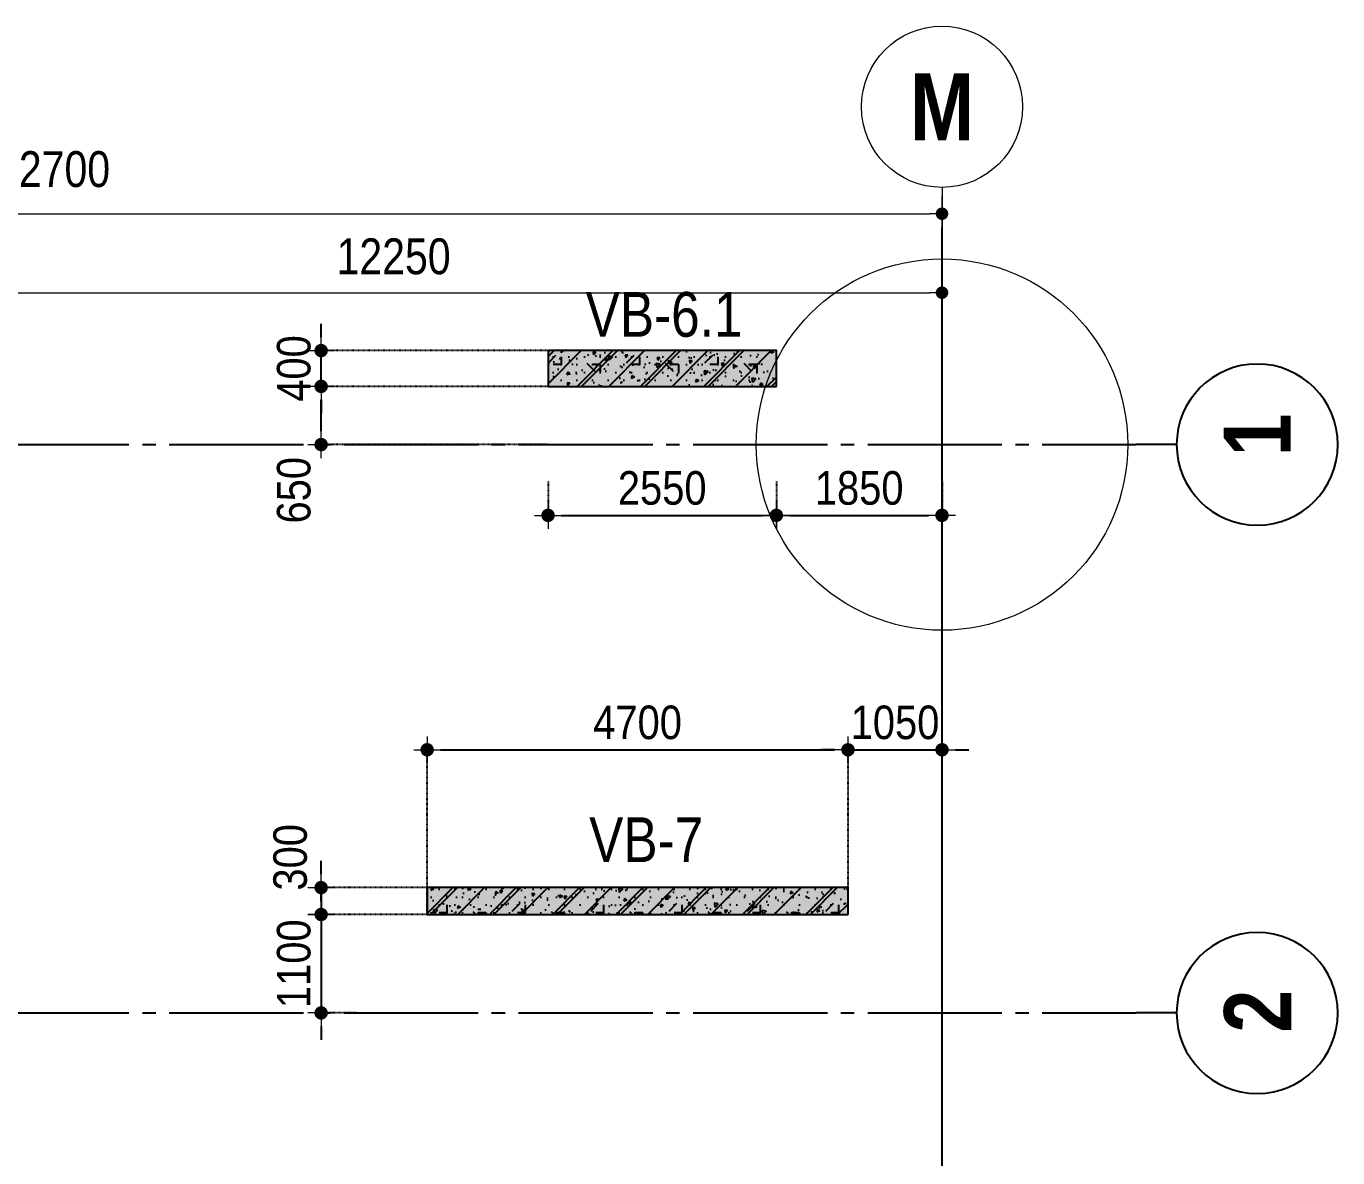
# Model space of a CAD drawing. Header units: millimetres. Extents: x -3973692 to -2843767, y 592734 to 838475.
# Drawn here: x -3259173 to -3244525, y 754263 to 766905 of the extents above; entities that cross this region are included whole.
import ezdxf
from ezdxf.enums import TextEntityAlignment as Align

# ---------------------------------------------------------------- set-up
doc = ezdxf.new("R2010")
doc.units = ezdxf.units.MM
doc.header["$MEASUREMENT"] = 0
doc.header["$PDMODE"] = 3
doc.header["$PDSIZE"] = -20
for name, pattern in [('CHG_XX_Luoi truc-Block B$0$MB_Luoi truc-150-TWB$0$Center101', [13, 10, -1, 1, -1]), ('DIVIDE2', [15.87499999999999, 6.349999999999998, -3.174999999999998, 0, -3.174999999999998, 0, -3.174999999999998]), ('HIDDEN5', [2.8375, 1.25, -1.5875])]:
    doc.linetypes.add(name, pattern=pattern)
doc.layers.get('0').update_dxf_attribs({"lineweight": 9})
doc.layers.get('Defpoints').update_dxf_attribs({"color": 10, "lineweight": 0})
for name, color, linetype, lineweight in [("'S_General_Dim_1", 1, 'Continuous', 18), ("'S_General_Divide_3 Intermediate", 3, 'DIVIDE2', 40), ('CHG_XX_Cot_Block B-T2-3$0$DBAO', 3, 'Continuous', 13), ('CHG_XX_Luoi truc-Block B$0$Dim 200', 1, 'Continuous', 5), ('TEXT', 7, 'Continuous', 15)]:
    doc.layers.add(name, color=color, linetype=linetype, lineweight=lineweight)
for name, color, linetype in [('CHG_XX_Cot_Block B-T2-3$0$mb_cot tang 4-8 twb$0$Concrete Hatch', 218, 'Continuous'), ('CHG_XX_Cot_Block B-T2-3$0$mb_cot tang 4-8 twb$0$Concrete Line', 6, 'Continuous'), ('CHG_XX_Cot_Block B-T2-3$0$mb_cot tang 4-8 twb$0$Concrete Solid', 216, 'Continuous'), ('CHG_XX_Luoi truc-Block B$0$MB_Luoi truc-150-TWB$0$Grid', 34, 'Continuous'), ('CHG_XX_Luoi truc-Block B$0$MB_Luoi truc-150-TWB$0$Grid Line', 251, 'CHG_XX_Luoi truc-Block B$0$MB_Luoi truc-150-TWB$0$Center101'), ('dim', 1, 'Continuous')]:
    doc.layers.add(name, color=color, linetype=linetype)
doc.styles.add('arial', font='arial.ttf', dxfattribs={"width": 0.85})
doc.styles.add('CHG_XX_Luoi truc-Block B$0$MB_Luoi truc-150-TWB$0$Grid A-F$0$VNI-HelveCB', font='')
doc.styles.add('CHG_XX_Luoi truc-Block B$0$Star-HelCon', font='')
doc.styles.add('TTP-HelCon', font='')
doc.styles.get('CHG_XX_Luoi truc-Block B$0$MB_Luoi truc-150-TWB$0$Grid A-F$0$VNI-HelveCB').set_extended_font_data('VNI-Helve-Condense', bold=True)
doc.styles.get('CHG_XX_Luoi truc-Block B$0$Star-HelCon').set_extended_font_data('VNI-Helve-Condense')
doc.styles.get('TTP-HelCon').set_extended_font_data('VNI-Helve-Condense')
doc.dimstyles.new('150', dxfattribs={"dimscale": 150, "dimtxt": 2.5, "dimasz": 1, "dimexe": 0, "dimexo": 0, "dimgap": 0.75, "dimtad": 1, "dimdec": 0, "dimzin": 9, "dimdsep": 46, "dimtxsty": 'arial', "dimblk1": 'DIMDOT', "dimblk2": 'DIMDOT', "dimsah": 1, "dimcen": 2, "dimdle": 3, "dimclre": 8, "dimclrt": 2, "dimadec": 0, "dimazin": 0, "dimtfac": 1, "dimtdec": 0, "dimtix": 1, "dimtmove": 2, "dimatfit": 3, "dimldrblk": 'DIMPIJL', "dimfxl": 1, "dimtvp": 1.8, "dimtolj": 1, "dimtzin": 0, "dimarcsym": 0})
doc.dimstyles.new('CHG_XX_Luoi truc-Block B$0$Dim 200', dxfattribs={"dimscale": 200, "dimtxt": 2, "dimasz": 0.7, "dimexe": 1, "dimexo": 1, "dimgap": 1, "dimtad": 1, "dimdec": 0, "dimzin": 12, "dimdsep": 46, "dimtxsty": 'CHG_XX_Luoi truc-Block B$0$Star-HelCon', "dimblk": 'CHG_XX_Luoi truc-Block B$0$_Dot', "dimcen": 1, "dimclrd": 256, "dimclre": 256, "dimclrt": 3, "dimadec": 0, "dimazin": 0, "dimtfac": 1, "dimtdec": 0, "dimtix": 1, "dimtmove": 2, "dimatfit": 3, "dimldrblk": 'CHG_XX_Luoi truc-Block B$0$HTT Arrow 30', "dimfxl": 1, "dimtolj": 1, "dimtzin": 0, "dimarcsym": 0})

# ---------------------------------------------------------------- blocks, each defined once
blk = doc.blocks.new('*U3043')
at = {"layer": 'CHG_XX_Luoi truc-Block B$0$MB_Luoi truc-150-TWB$0$Grid', "lineweight": -2}
blk.add_line((0, 192), (0, 189), dxfattribs=at)
blk.add_circle((0, 198), 6, dxfattribs=at)
at = {"layer": 'CHG_XX_Luoi truc-Block B$0$MB_Luoi truc-150-TWB$0$Grid Line'}
blk.add_line((0, 0), (0, 189), dxfattribs=at)
at = {"layer": 'CHG_XX_Luoi truc-Block B$0$MB_Luoi truc-150-TWB$0$Grid', "lineweight": -2, "style": 'CHG_XX_Luoi truc-Block B$0$MB_Luoi truc-150-TWB$0$Grid A-F$0$VNI-HelveCB'}
for tag, p in [('GRIDSUB', (0, 198)), ('GRID', (0, -9))]:
    blk.add_attdef(tag, text='', height=5, dxfattribs=at).set_placement(p, align=Align.MIDDLE)
blk = doc.blocks.new('CHG_XX_Luoi truc-Block B$0$_Dot')
at = {"color": 0, "linetype": 'ByBlock', "lineweight": -2}
blk.add_line((-0.5, 0), (-1, 0), dxfattribs=at)
at = {"color": 0, "linetype": 'ByBlock', "const_width": 0.5}
blk.add_lwpolyline([(-0.25, 0, 1), (0.25, 0, 1)], format="xyb", close=True, dxfattribs=at)
blk = doc.blocks.new('*D3048')
at = {"layer": 'CHG_XX_Luoi truc-Block B$0$Dim 200', "lineweight": -2, "transparency": 16777216}
for p, q in [((8036538.360705459, 1125780.489695714), (8036538.360705459, 1127745.146498515)), ((8048788.360705578, 1125780.489695714), (8048788.360705578, 1127745.146498515)), ((8036678.360705459, 1127545.146498515), (8048648.360705578, 1127545.146498515))]:
    blk.add_line(p, q, dxfattribs=at)
at = {"layer": 'Defpoints', "color": 0, "transparency": 16777216}
for p in [(8048788.360705578, 1127545.146498515), (8036538.360705459, 1125580.489695714), (8048788.360705578, 1125580.489695714)]:
    blk.add_point(p, dxfattribs=at)
at = {"layer": 'CHG_XX_Luoi truc-Block B$0$Dim 200', "lineweight": -2, "transparency": 16777216, "xscale": 140, "yscale": 140, "zscale": 140, "rotation": 180}
blk.add_blockref('CHG_XX_Luoi truc-Block B$0$_Dot', (8036538.360705459, 1127545.146498515), dxfattribs=at)
at = {"layer": 'CHG_XX_Luoi truc-Block B$0$Dim 200', "lineweight": -2, "transparency": 16777216, "xscale": 140, "yscale": 140, "zscale": 140}
blk.add_blockref('CHG_XX_Luoi truc-Block B$0$_Dot', (8048788.360705578, 1127545.146498515), dxfattribs=at)
at = {"layer": 'CHG_XX_Luoi truc-Block B$0$Dim 200', "color": 3, "transparency": 16777216, "insert": (8042663.360705518, 1127949.413165182), "char_height": 400, "attachment_point": 5, "style": 'CHG_XX_Luoi truc-Block B$0$Star-HelCon'}
blk.add_mtext('\\A1;12250', dxfattribs=at)
blk = doc.blocks.new('CHG_XX_Luoi truc-Block B$0$HTT Arrow 30')
blk.add_hatch(color=256).paths.add_polyline_path([(-2.5, 0.3750000000000002), (-2.5, -0.3749999999999998), (0, 0)])
at = {"color": 0, "linetype": 'ByBlock', "lineweight": -2}
for p, q in [((0, 0), (-2.5, 0.3750000000000002)), ((-2.5, -0.3749999999999998), (-2.5, 0.3750000000000002)), ((0, 0), (-2.5, -0.3749999999999998))]:
    blk.add_line(p, q, dxfattribs=at)
blk = doc.blocks.new('*D3049')
at = {"layer": 'CHG_XX_Luoi truc-Block B$0$Dim 200', "lineweight": -2, "transparency": 16777216}
for p, q in [((8026088.360705459, 1125780.489695714), (8026088.360705459, 1128627.62197251)), ((8048788.360705578, 1125780.489695714), (8048788.360705578, 1128627.62197251)), ((8026228.360705459, 1128427.62197251), (8048648.360705578, 1128427.62197251))]:
    blk.add_line(p, q, dxfattribs=at)
at = {"layer": 'Defpoints', "color": 0, "transparency": 16777216}
for p in [(8048788.360705578, 1128427.62197251), (8026088.360705459, 1125580.489695714), (8048788.360705578, 1125580.489695714)]:
    blk.add_point(p, dxfattribs=at)
at = {"layer": 'CHG_XX_Luoi truc-Block B$0$Dim 200', "lineweight": -2, "transparency": 16777216, "xscale": 140, "yscale": 140, "zscale": 140, "rotation": 180}
blk.add_blockref('CHG_XX_Luoi truc-Block B$0$_Dot', (8026088.360705459, 1128427.62197251), dxfattribs=at)
at = {"layer": 'CHG_XX_Luoi truc-Block B$0$Dim 200', "lineweight": -2, "transparency": 16777216, "xscale": 140, "yscale": 140, "zscale": 140}
blk.add_blockref('CHG_XX_Luoi truc-Block B$0$_Dot', (8048788.360705578, 1128427.62197251), dxfattribs=at)
at = {"layer": 'CHG_XX_Luoi truc-Block B$0$Dim 200', "color": 3, "transparency": 16777216, "insert": (8038860.405, 1128923.428), "char_height": 400, "attachment_point": 5, "style": 'CHG_XX_Luoi truc-Block B$0$Star-HelCon'}
blk.add_mtext('\\A1;22700', dxfattribs=at)
blk = doc.blocks.new('*U3024')
at = {"layer": 'CHG_XX_Cot_Block B-T2-3$0$mb_cot tang 4-8 twb$0$Concrete Hatch'}
h = blk.add_hatch(dxfattribs=at)
h.set_pattern_fill('CONCRETE', color=256, scale=50, style=0, pattern_type=2)
h.set_pattern_definition([(45, (1000, 50.00000000000014), (-176.7766952966369, 176.7766952966369), []), (45, (1000, 100.0000000000001), (-353.5533905932737, 353.5533905932738), []), (49.99999999999999, (1000, 50.00000000000014), (358.6300913003767, -31.37606749129755), [37.5, -412.5]), (355, (1000, 50.00000000000014), (-69.3756668065, 376.0960668500059), [30, -330]), (100.4514, (1029.88584, 47.38533000000015), (289.2546908570108, 344.7197710304768), [31.870095, -350.571056]), (46.18420000000002, (1000, 150.0000000000001), (533.6205243128222, -82.75950716450905), [56.24999999999997, -618.7499999999995]), (96.6356, (1044.4683725, 143.1033465000001), (467.3313527743517, 487.0589354502209), [47.805144, -525.8565]), (351.1842, (1000, 150.0000000000001), (467.3309725668136, 487.0593004626623), [45, -495]), (21, (1050, 125.0000000000001), (298.4535260592309, -201.3094453326694), [37.5, -412.5]), (326.0000000000001, (1050, 125.0000000000001), (121.6576659607909, 362.5750225234265), [30, -330]), (71.4514, (1074.8711165, 108.2241970000001), (420.111314290745, 161.2652483549762), [31.870095, -350.571056]), (37.50000000000001, (1000, 50.00000000000014), (6.079927658645334, 166.4469269156558), [0, -326, 0, -335, 0, -331.25]), (7.499999999999999, (1000, 50.00000000000014), (131.5347687210743, 197.2058559411801), [0, -191, 0, -318.5, 0, -126.25]), (327.5, (888.5, 50.00000000000014), (266.9112180862045, -11.2774358671899), [0, -125, 0, -390, 0, -517.5]), (317.5, (838.5, 50.00000000000014), (291.5930846711931, 50.05249116615882), [0, -162.5, 0, -259, 0, -367.5]), (0, (1175, 225.0000000000001), (0, 875), [87.5, -787.5]), (0, (1437.5, 400.0000000000001), (0, 875), [87.5, -787.5]), (0, (1262.5, 750.0000000000001), (0, 875), [87.5, -350, 87.5, -350]), (90, (1175, 225.0000000000001), (-875, 5.35782974626967e-14), [87.5, -787.5]), (90, (1262.5, 750.0000000000001), (-875, 5.35782974626967e-14), [87.5, -787.5]), (90, (1525, 400.0000000000001), (-875, 5.35782974626967e-14), [87.5, -787.5]), (90, (1700, 662.5000000000001), (-875, 5.35782974626967e-14), [87.5, -787.5]), (135, (1262.5, 225.0000000000001), (-875.016357447105, 8.881784197001252e-14), [123.76, -1113.7]), (135, (1350, 750.0000000000001), (-875.016357447105, 8.881784197001252e-14), [123.76, -1113.7]), (45, (1437.5, 400.0000000000001), (8.881784197001252e-14, 875.016357447105), [123.76, -247.485, 123.76, -742.455]), (0, (825, 50.00000000000014), (87.5, 87.5), [-175, 0])])
h.paths.add_polyline_path([(-750, 250), (-750, -149.9999999999999), (1800, -150), (1800, 250)])
at = {"layer": 'CHG_XX_Cot_Block B-T2-3$0$mb_cot tang 4-8 twb$0$Concrete Solid'}
blk.add_hatch(color=256, dxfattribs=at).paths.add_polyline_path([(-750, 250), (-750, -149.9999999999999), (1800, -150), (1800, 250)])
at = {"layer": 'CHG_XX_Cot_Block B-T2-3$0$mb_cot tang 4-8 twb$0$Concrete Line'}
blk.add_lwpolyline([(-750, 250), (-750, -149.9999999999999), (1800, -150), (1800, 250)], close=True, dxfattribs=at)
blk = doc.blocks.new('*U3026')
at = {"layer": 'CHG_XX_Cot_Block B-T2-3$0$mb_cot tang 4-8 twb$0$Concrete Hatch'}
h = blk.add_hatch(dxfattribs=at)
h.set_pattern_fill('CONCRETE', color=256, scale=50, style=0, pattern_type=2)
h.set_pattern_definition([(45, (3150, 50.00000000000011), (-176.7766952966369, 176.7766952966369), []), (45, (3150, 100.0000000000001), (-353.5533905932737, 353.5533905932738), []), (49.99999999999999, (3150, 50.00000000000011), (358.6300913003767, -31.37606749129755), [37.5, -412.5]), (355, (3150, 50.00000000000011), (-69.3756668065, 376.0960668500059), [30, -330]), (100.4514, (3179.88584, 47.38533000000012), (289.2546908570108, 344.7197710304768), [31.870095, -350.571056]), (46.18420000000002, (3150, 150.0000000000001), (533.6205243128222, -82.75950716450905), [56.24999999999997, -618.7499999999995]), (96.6356, (3194.4683725, 143.1033465000001), (467.3313527743517, 487.0589354502209), [47.805144, -525.8565]), (351.1842, (3150, 150.0000000000001), (467.3309725668136, 487.0593004626623), [45, -495]), (21, (3200, 125.0000000000001), (298.4535260592309, -201.3094453326694), [37.5, -412.5]), (326.0000000000001, (3200, 125.0000000000001), (121.6576659607909, 362.5750225234265), [30, -330]), (71.4514, (3224.8711165, 108.2241970000001), (420.111314290745, 161.2652483549762), [31.870095, -350.571056]), (37.50000000000001, (3150, 50.00000000000011), (6.079927658645334, 166.4469269156558), [0, -326, 0, -335, 0, -331.25]), (7.499999999999999, (3150, 50.00000000000011), (131.5347687210743, 197.2058559411801), [0, -191, 0, -318.5, 0, -126.25]), (327.5, (3038.5, 50.00000000000011), (266.9112180862045, -11.2774358671899), [0, -125, 0, -390, 0, -517.5]), (317.5, (2988.5, 50.00000000000011), (291.5930846711931, 50.05249116615882), [0, -162.5, 0, -259, 0, -367.5]), (0, (3325, 225.0000000000001), (0, 875), [87.5, -787.5]), (0, (3587.5, 400.0000000000001), (0, 875), [87.5, -787.5]), (0, (3412.5, 750.0000000000001), (0, 875), [87.5, -350, 87.5, -350]), (90, (3325, 225.0000000000001), (-875, 5.35782974626967e-14), [87.5, -787.5]), (90, (3412.5, 750.0000000000001), (-875, 5.35782974626967e-14), [87.5, -787.5]), (90, (3675, 400.0000000000001), (-875, 5.35782974626967e-14), [87.5, -787.5]), (90, (3850, 662.5000000000001), (-875, 5.35782974626967e-14), [87.5, -787.5]), (135, (3412.5, 225.0000000000001), (-875.016357447105, 8.881784197001252e-14), [123.76, -1113.7]), (135, (3500, 750.0000000000001), (-875.016357447105, 8.881784197001252e-14), [123.76, -1113.7]), (45, (3587.5, 400.0000000000001), (8.881784197001252e-14, 875.016357447105), [123.76, -247.485, 123.76, -742.455]), (0, (2975, 50.00000000000011), (87.5, 87.5), [-175, 0])])
h.paths.add_polyline_path([(-750, 200), (-750, -99.99999999999989), (3950, -100), (3950, 200)])
at = {"layer": 'CHG_XX_Cot_Block B-T2-3$0$mb_cot tang 4-8 twb$0$Concrete Solid'}
blk.add_hatch(color=256, dxfattribs=at).paths.add_polyline_path([(-750, 200), (-750, -99.99999999999989), (3950, -100), (3950, 200)])
at = {"layer": 'CHG_XX_Cot_Block B-T2-3$0$mb_cot tang 4-8 twb$0$Concrete Line'}
blk.add_lwpolyline([(-750, 200), (-750, -99.99999999999989), (3950, -100), (3950, 200)], close=True, dxfattribs=at)
blk = doc.blocks.new('b')
at = {"layer": 'Defpoints'}
blk.add_circle((0, 0), 2074.465706602205, dxfattribs=at)
at = {"layer": 'TEXT', "color": 3, "style": 'TTP-HelCon'}
for s, p in [('VB-6.1', (-3979.602529473603, 1204.283283505589)), ('VB-7', (-3940.386529472657, -4664.349716494326))]:
    blk.add_text(s, height=500, dxfattribs=at).set_placement(p)
blk = doc.blocks.new('DIMDOT')
for p, q in [((0, -1), (0, 1)), ((1, 0), (-1, 0))]:
    blk.add_line(p, q)
at = {"const_width": 0.5}
blk.add_lwpolyline([(-0.25, 0, 1), (0.25, 0, 1)], format="xyb", close=True, dxfattribs=at)
blk = doc.blocks.new('*D826')
at = {"layer": "'S_General_Dim_1", "color": 8, "linetype": 'HIDDEN5', "lineweight": -2, "transparency": 16777216}
for p, q in [((-3253345.198556816, 761824.0107569398), (-3253345.198556816, 761440.3008116115)), ((-3250795.198556816, 761824.0107569398), (-3250795.198556816, 761440.3008116115))]:
    blk.add_line(p, q, dxfattribs=at)
at = {"layer": "'S_General_Dim_1", "color": 0, "lineweight": -2, "transparency": 16777216}
blk.add_line((-3253195.198556816, 761440.3008116115), (-3250945.198556816, 761440.3008116115), dxfattribs=at)
at = {"layer": 'Defpoints', "color": 0, "transparency": 16777216}
for p in [(-3253345.198556816, 761824.0107569398), (-3250795.198556816, 761824.0107569398), (-3250795.198556816, 761440.3008116115)]:
    blk.add_point(p, dxfattribs=at)
at = {"layer": "'S_General_Dim_1", "color": 0, "lineweight": -2, "transparency": 16777216, "xscale": 150, "yscale": 150, "zscale": 150, "rotation": 180}
blk.add_blockref('DIMDOT', (-3253345.198556816, 761440.3008116115), dxfattribs=at)
at = {"layer": "'S_General_Dim_1", "color": 0, "lineweight": -2, "transparency": 16777216, "xscale": 150, "yscale": 150, "zscale": 150}
blk.add_blockref('DIMDOT', (-3250795.198556816, 761440.3008116115), dxfattribs=at)
at = {"layer": "'S_General_Dim_1", "color": 2, "transparency": 16777216, "insert": (-3252070.198556816, 761744.2656820071), "char_height": 375, "attachment_point": 5, "style": 'arial'}
blk.add_mtext('\\A1;2550', dxfattribs=at)
blk = doc.blocks.new('DIMPIJL')
at = {"linetype": 'ByBlock'}
blk.add_solid([(-2.5, 0.4166666666666686), (-2.5, -0.4166666666666686), (0, 0)], dxfattribs=at)
blk = doc.blocks.new('*D827')
at = {"layer": "'S_General_Dim_1", "color": 8, "linetype": 'HIDDEN5', "lineweight": -2, "transparency": 16777216}
for p, q in [((-3250795.198556816, 761824.0107569398), (-3250795.198556816, 761440.3008116115)), ((-3248945.198556816, 761824.0107569398), (-3248945.198556816, 761440.3008116115))]:
    blk.add_line(p, q, dxfattribs=at)
at = {"layer": "'S_General_Dim_1", "color": 0, "lineweight": -2, "transparency": 16777216}
blk.add_line((-3250645.198556816, 761440.3008116115), (-3249095.198556816, 761440.3008116115), dxfattribs=at)
at = {"layer": 'Defpoints', "color": 0, "transparency": 16777216}
for p in [(-3250795.198556816, 761824.0107569398), (-3248945.198556816, 761824.0107569398), (-3248945.198556816, 761440.3008116115)]:
    blk.add_point(p, dxfattribs=at)
at = {"layer": "'S_General_Dim_1", "color": 0, "lineweight": -2, "transparency": 16777216, "xscale": 150, "yscale": 150, "zscale": 150, "rotation": 180}
blk.add_blockref('DIMDOT', (-3250795.198556816, 761440.3008116115), dxfattribs=at)
at = {"layer": "'S_General_Dim_1", "color": 0, "lineweight": -2, "transparency": 16777216, "xscale": 150, "yscale": 150, "zscale": 150}
blk.add_blockref('DIMDOT', (-3248945.198556816, 761440.3008116115), dxfattribs=at)
at = {"layer": "'S_General_Dim_1", "color": 2, "transparency": 16777216, "insert": (-3249870.198556816, 761744.2656820071), "char_height": 375, "attachment_point": 5, "style": 'arial'}
blk.add_mtext('\\A1;1850', dxfattribs=at)
blk = doc.blocks.new('*D794')
at = {"layer": "'S_General_Dim_1", "color": 0, "lineweight": -2, "transparency": 16777216}
for p, q in [((-3255879.492386414, 757431.0114584324), (-3255879.492386414, 757581.0114584324)), ((-3255879.492386414, 757281.0114584324), (-3255879.492386414, 756981.0114584322)), ((-3255879.492386414, 756831.0114584322), (-3255879.492386414, 756681.0114584322))]:
    blk.add_line(p, q, dxfattribs=at)
at = {"layer": "'S_General_Dim_1", "color": 8, "linetype": 'HIDDEN5', "lineweight": -2, "transparency": 16777216}
for p, q in [((-3254695.198556818, 757281.0114584324), (-3255879.492386414, 757281.0114584324)), ((-3254695.198556834, 756981.0114584322), (-3255879.492386414, 756981.0114584322))]:
    blk.add_line(p, q, dxfattribs=at)
at = {"layer": 'Defpoints', "color": 0, "transparency": 16777216}
for p in [(-3254695.198556818, 757281.0114584324), (-3255879.492386414, 756981.0114584322), (-3254695.198556834, 756981.0114584322)]:
    blk.add_point(p, dxfattribs=at)
at = {"layer": "'S_General_Dim_1", "color": 0, "lineweight": -2, "transparency": 16777216, "xscale": 150, "yscale": 150, "zscale": 150}
for p, rotation in [((-3255879.492386414, 757281.0114584324), 270), ((-3255879.492386414, 756981.0114584322), 90)]:
    blk.add_blockref('DIMDOT', p, dxfattribs=dict(at, rotation=rotation))
at = {"layer": "'S_General_Dim_1", "color": 2, "transparency": 16777216, "insert": (-3256223.405486174, 757619.8916176963), "char_height": 375, "attachment_point": 5, "rotation": 90, "style": 'arial'}
blk.add_mtext('\\A1;300', dxfattribs=at)
blk = doc.blocks.new('*D795')
at = {"layer": "'S_General_Dim_1", "color": 0, "lineweight": -2, "transparency": 16777216}
for p, q in [((-3255879.492386406, 757131.0114584322), (-3255879.492386406, 757281.0114584322)), ((-3255879.492386406, 756981.0114584322), (-3255879.492386406, 755881.0114495863)), ((-3255879.492386406, 755731.0114495863), (-3255879.492386406, 755581.0114495863))]:
    blk.add_line(p, q, dxfattribs=at)
at = {"layer": "'S_General_Dim_1", "color": 8, "linetype": 'HIDDEN5', "lineweight": -2, "transparency": 16777216}
for p, q in [((-3254695.198556834, 756981.0114584322), (-3255879.492386406, 756981.0114584322)), ((-3255484.128627035, 755881.0114495863), (-3255879.492386406, 755881.0114495863))]:
    blk.add_line(p, q, dxfattribs=at)
at = {"layer": 'Defpoints', "color": 0, "transparency": 16777216}
for p in [(-3254695.198556834, 756981.0114584322), (-3255879.492386406, 755881.0114495863), (-3255484.128627035, 755881.0114495863)]:
    blk.add_point(p, dxfattribs=at)
at = {"layer": "'S_General_Dim_1", "color": 0, "lineweight": -2, "transparency": 16777216, "xscale": 150, "yscale": 150, "zscale": 150}
for p, rotation in [((-3255879.492386406, 756981.0114584322), 270), ((-3255879.492386406, 755881.0114495863), 90)]:
    blk.add_blockref('DIMDOT', p, dxfattribs=dict(at, rotation=rotation))
at = {"layer": "'S_General_Dim_1", "color": 2, "transparency": 16777216, "insert": (-3256183.457256801, 756431.01145401), "char_height": 375, "attachment_point": 5, "rotation": 90, "style": 'arial'}
blk.add_mtext('\\A1;1100', dxfattribs=at)
blk = doc.blocks.new('*D796')
at = {"layer": "'S_General_Dim_1", "color": 8, "linetype": 'HIDDEN5', "lineweight": -2, "transparency": 16777216}
for p, q in [((-3254695.198556832, 756981.011458432), (-3254695.198556832, 758821.3344048072)), ((-3249995.19855675, 756981.0114586932), (-3249995.19855675, 758821.3344048072))]:
    blk.add_line(p, q, dxfattribs=at)
at = {"layer": "'S_General_Dim_1", "color": 0, "lineweight": -2, "transparency": 16777216}
blk.add_line((-3254545.198556832, 758821.3344048072), (-3250145.19855675, 758821.3344048072), dxfattribs=at)
at = {"layer": 'Defpoints', "color": 0, "transparency": 16777216}
for p in [(-3249995.19855675, 758821.3344048072), (-3254695.198556832, 756981.011458432), (-3249995.19855675, 756981.0114586932)]:
    blk.add_point(p, dxfattribs=at)
at = {"layer": "'S_General_Dim_1", "color": 0, "lineweight": -2, "transparency": 16777216, "xscale": 150, "yscale": 150, "zscale": 150, "rotation": 180}
blk.add_blockref('DIMDOT', (-3254695.198556832, 758821.3344048072), dxfattribs=at)
at = {"layer": "'S_General_Dim_1", "color": 0, "lineweight": -2, "transparency": 16777216, "xscale": 150, "yscale": 150, "zscale": 150}
blk.add_blockref('DIMDOT', (-3249995.19855675, 758821.3344048072), dxfattribs=at)
at = {"layer": "'S_General_Dim_1", "color": 2, "transparency": 16777216, "insert": (-3252345.198556791, 759125.2992752028), "char_height": 375, "attachment_point": 5, "style": 'arial'}
blk.add_mtext('\\A1;4700', dxfattribs=at)
blk = doc.blocks.new('*D797')
at = {"layer": "'S_General_Dim_1", "color": 0, "lineweight": -2, "transparency": 16777216}
for p, q in [((-3250145.19855675, 758821.3344048072), (-3250295.19855675, 758821.3344048072)), ((-3249995.19855675, 758821.3344048072), (-3248945.198556815, 758821.3344048072)), ((-3248795.198556815, 758821.3344048072), (-3248645.198556815, 758821.3344048072))]:
    blk.add_line(p, q, dxfattribs=at)
at = {"layer": "'S_General_Dim_1", "color": 8, "linetype": 'HIDDEN5', "lineweight": -2, "transparency": 16777216}
blk.add_line((-3249995.19855675, 756981.0114586932), (-3249995.19855675, 758821.3344048072), dxfattribs=at)
at = {"layer": 'Defpoints', "color": 0, "transparency": 16777216}
for p in [(-3248945.198556815, 758821.3344048072), (-3248945.198556815, 758821.3344048072), (-3249995.19855675, 756981.0114586932)]:
    blk.add_point(p, dxfattribs=at)
at = {"layer": "'S_General_Dim_1", "color": 0, "lineweight": -2, "transparency": 16777216, "xscale": 150, "yscale": 150, "zscale": 150}
blk.add_blockref('DIMDOT', (-3249995.19855675, 758821.3344048072), dxfattribs=at)
at = {"layer": "'S_General_Dim_1", "color": 0, "lineweight": -2, "transparency": 16777216, "xscale": 150, "yscale": 150, "zscale": 150, "rotation": 180}
blk.add_blockref('DIMDOT', (-3248945.198556815, 758821.3344048072), dxfattribs=at)
at = {"layer": "'S_General_Dim_1", "color": 2, "transparency": 16777216, "insert": (-3249470.198556783, 759125.2992752028), "char_height": 375, "attachment_point": 5, "style": 'arial'}
blk.add_mtext('\\A1;1050', dxfattribs=at)
blk = doc.blocks.new('*D886')
at = {"layer": "'S_General_Dim_1", "color": 8, "linetype": 'HIDDEN5', "lineweight": -2, "transparency": 16777216}
for p, q in [((-3253345.198556819, 762881.011458432), (-3255879.492386416, 762881.011458432)), ((-3253345.198556819, 762231.0114495863), (-3255879.492386416, 762231.0114495863))]:
    blk.add_line(p, q, dxfattribs=at)
at = {"layer": "'S_General_Dim_1", "color": 0, "lineweight": -2, "transparency": 16777216}
blk.add_line((-3255879.492386416, 762381.0114495863), (-3255879.492386416, 762731.011458432), dxfattribs=at)
at = {"layer": 'Defpoints', "color": 0, "transparency": 16777216}
for p in [(-3255879.492386416, 762881.011458432), (-3253345.198556819, 762881.011458432), (-3253345.198556819, 762231.0114495863)]:
    blk.add_point(p, dxfattribs=at)
at = {"layer": "'S_General_Dim_1", "color": 0, "lineweight": -2, "transparency": 16777216, "xscale": 150, "yscale": 150, "zscale": 150}
for p, rotation in [((-3255879.492386416, 762881.011458432), 90), ((-3255879.492386416, 762231.0114495863), 270)]:
    blk.add_blockref('DIMDOT', p, dxfattribs=dict(at, rotation=rotation))
at = {"layer": "'S_General_Dim_1", "color": 2, "transparency": 16777216, "insert": (-3256183.457256797, 761720.9133054321), "char_height": 375, "attachment_point": 5, "rotation": 90, "style": 'arial'}
blk.add_mtext('\\A1;650', dxfattribs=at)
blk = doc.blocks.new('*D887')
at = {"layer": "'S_General_Dim_1", "color": 0, "lineweight": -2, "transparency": 16777216}
for p, q in [((-3255879.492386416, 763431.011458432), (-3255879.492386416, 763581.011458432)), ((-3255879.492386416, 762881.011458432), (-3255879.492386416, 763281.011458432)), ((-3255879.492386416, 762731.011458432), (-3255879.492386416, 762581.011458432))]:
    blk.add_line(p, q, dxfattribs=at)
at = {"layer": "'S_General_Dim_1", "color": 8, "linetype": 'HIDDEN5', "lineweight": -2, "transparency": 16777216}
for p, q in [((-3253345.198556819, 763281.011458432), (-3255879.492386416, 763281.011458432)), ((-3253345.198556819, 762881.011458432), (-3255879.492386416, 762881.011458432))]:
    blk.add_line(p, q, dxfattribs=at)
at = {"layer": 'Defpoints', "color": 0, "transparency": 16777216}
for p in [(-3255879.492386416, 763281.011458432), (-3253345.198556819, 763281.011458432), (-3253345.198556819, 762881.011458432)]:
    blk.add_point(p, dxfattribs=at)
at = {"layer": "'S_General_Dim_1", "color": 0, "lineweight": -2, "transparency": 16777216, "xscale": 150, "yscale": 150, "zscale": 150}
for p, rotation in [((-3255879.492386416, 763281.011458432), 270), ((-3255879.492386416, 762881.011458432), 90)]:
    blk.add_blockref('DIMDOT', p, dxfattribs=dict(at, rotation=rotation))
at = {"layer": "'S_General_Dim_1", "color": 2, "transparency": 16777216, "insert": (-3256183.45725681, 763081.0114584328), "char_height": 375, "attachment_point": 5, "rotation": 90, "style": 'arial'}
blk.add_mtext('\\A1;400', dxfattribs=at)
blk = doc.blocks.new('CHG_XX_Luoi truc-Block B', base_point=(8026088.360705459, 1047448.634998515))
at = {"layer": 'CHG_XX_Luoi truc-Block B$0$MB_Luoi truc-150-TWB$0$Grid', "lineweight": -2}
blk.add_line((8048788.360705578, 1128722.580775458), (8048788.360705578, 1128272.580775458), dxfattribs=at)
blk.add_circle((8048788.360705578, 1129622.580775458), 900, dxfattribs=at)
at = {"layer": 'CHG_XX_Luoi truc-Block B$0$MB_Luoi truc-150-TWB$0$Grid Line'}
blk.add_line((8048788.360705578, 1046158.106275256), (8048788.360705578, 1128272.580775458), dxfattribs=at)
at = {"layer": 'CHG_XX_Luoi truc-Block B$0$MB_Luoi truc-150-TWB$0$Grid'}
ref = blk.add_blockref('*U3043', (8022608.235654154, 1125848.634998515), dxfattribs=dict(at, xscale=-150, yscale=150, zscale=150, rotation=270))
ref.add_attrib('GRIDSUB', '1', dxfattribs={"lineweight": -2, "height": 750, "rotation": 90, "style": 'CHG_XX_Luoi truc-Block B$0$MB_Luoi truc-150-TWB$0$Grid A-F$0$VNI-HelveCB'}).set_placement((8052308.235654154, 1125956.634998515), align=Align.MIDDLE)
ref = blk.add_blockref('*U3043', (8022608.235654154, 1119498.634998515), dxfattribs=dict(at, xscale=-150, yscale=150, zscale=150, rotation=270))
ref.add_attrib('GRIDSUB', '2', dxfattribs={"lineweight": -2, "height": 750, "rotation": 90, "style": 'CHG_XX_Luoi truc-Block B$0$MB_Luoi truc-150-TWB$0$Grid A-F$0$VNI-HelveCB'}).set_placement((8052308.235654154, 1119518.634998515), align=Align.MIDDLE)
at = {"layer": 'CHG_XX_Luoi truc-Block B$0$MB_Luoi truc-150-TWB$0$Grid', "style": 'CHG_XX_Luoi truc-Block B$0$MB_Luoi truc-150-TWB$0$Grid A-F$0$VNI-HelveCB'}
blk.add_text('M', height=750, dxfattribs=at).set_placement((8048788.360705578, 1129622.580775458), align=Align.MIDDLE)
at = {"layer": 'CHG_XX_Luoi truc-Block B$0$Dim 200'}
dim = blk.add_linear_dim(base=(8048788.360705578, 1128427.62197251), p1=(8026088.360705459, 1125580.489695714), p2=(8048788.360705578, 1125580.489695714), dimstyle='CHG_XX_Luoi truc-Block B$0$Dim 200', dxfattribs=at)
dim.commit()
dim.dimension.update_dxf_attribs({"geometry": '*D3049', "text_midpoint": (8038860.405, 1128923.428), "dimtype": 128})
dim = blk.add_linear_dim(base=(8048788.360705578, 1127545.146498515), p1=(8036538.360705459, 1125580.489695714), p2=(8048788.360705578, 1125580.489695714), dimstyle='CHG_XX_Luoi truc-Block B$0$Dim 200', dxfattribs=at)
dim.commit()
dim.dimension.update_dxf_attribs({"geometry": '*D3048', "text_midpoint": (8042663.360705518, 1127949.413165182)})
blk = doc.blocks.new('CHG_XX_Cot_Block B-T2-3', base_point=(8026088.360705459, 1047448.634998515))
h = blk.add_hatch(color=256)
h.paths.add_polyline_path([(8036638.360705458, 1121798.635007361), (8036338.360705458, 1121798.635007361), (8036338.360705458, 1126898.635007361), (8036638.360705458, 1126898.635007361)])
h.paths.add_polyline_path([(8047738.360705577, 1120598.635007361), (8047738.360705577, 1120898.635007361), (8043038.360705577, 1120898.635007361), (8043038.360705577, 1120598.635007361)])
h.paths.add_polyline_path([(8029688.360705459, 1058348.634998516), (8029688.360705459, 1058748.634998516), (8027138.360705459, 1058748.634998516), (8027138.360705459, 1058348.634998516)])
h.paths.add_polyline_path([(8036538.360705459, 1058348.634998516), (8036538.360705459, 1058748.634998516), (8033988.360705459, 1058748.634998516), (8033988.360705459, 1058348.634998516)])
at = {"layer": 'CHG_XX_Cot_Block B-T2-3$0$DBAO'}
blk.add_blockref('CHG_XX_Luoi truc-Block B', (8026088.360705459, 1047448.634998515), dxfattribs=at)
at = {"layer": 'CHG_XX_Cot_Block B-T2-3$0$mb_cot tang 4-8 twb$0$Concrete Line', "rotation": 180}
for name, p in [('*U3024', (8046188.360705576, 1126748.635007361)), ('*U3026', (8046988.360705577, 1120798.635007361))]:
    blk.add_blockref(name, p, dxfattribs=at)

msp = doc.modelspace()

# ---------------------------------------------------------------- block references
at = {"layer": "'S_General_Divide_3 Intermediate"}
msp.add_blockref('CHG_XX_Cot_Block B-T2-3', (-3271645.198556934, 683831.0114495861), dxfattribs=at)
at = {"layer": 'dim'}
msp.add_blockref('b', (-3248945.198556815, 762231.011449586), dxfattribs=at)

# ---------------------------------------------------------------- dimensions: what is measured, and where the dimension line sits
at = {"layer": "'S_General_Dim_1"}
for base, p1, p2, picture, middle in [((-3255879.492386416, 763281.011458432), (-3253345.198556817, 762881.0114584317), (-3253345.198556817, 763281.0114584317), '*D887', (-3256183.45725681, 763081.0114584328)), ((-3255879.492386406, 755881.0114495863), (-3254695.198556832, 756981.011458432), (-3255484.128627033, 755881.011449586), '*D795', (-3256183.457256801, 756431.01145401))]:
    dim = msp.add_linear_dim(base=base, p1=p1, p2=p2, angle=90, dimstyle='150', dxfattribs=at)
    dim.commit()
    dim.dimension.update_dxf_attribs({"geometry": picture, "text_midpoint": middle})
for base, p1, p2, picture, middle in [((-3255879.492386416, 762881.011458432), (-3253345.198556817, 762231.011449586), (-3253345.198556817, 762881.0114584317), '*D886', (-3256183.457256797, 761720.9133054321)), ((-3255879.492386414, 756981.0114584322), (-3254695.198556816, 757281.0114584322), (-3254695.198556832, 756981.011458432), '*D794', (-3256223.405486174, 757619.8916176963))]:
    dim = msp.add_linear_dim(base=base, p1=p1, p2=p2, angle=90, dimstyle='150', dxfattribs=at)
    dim.commit()
    dim.dimension.update_dxf_attribs({"geometry": picture, "text_midpoint": middle, "dimtype": 160})
for base, p1, p2, picture, middle in [((-3250795.198556816, 761440.3008116115), (-3253345.198556816, 761824.0107569398), (-3250795.198556816, 761824.0107569398), '*D826', (-3252070.198556816, 761744.2656820071)), ((-3248945.198556816, 761440.3008116115), (-3250795.198556816, 761824.0107569398), (-3248945.198556816, 761824.0107569398), '*D827', (-3249870.198556816, 761744.2656820071)), ((-3249995.19855675, 758821.3344048072), (-3254695.198556832, 756981.011458432), (-3249995.19855675, 756981.0114586932), '*D796', (-3252345.198556791, 759125.2992752028)), ((-3248945.198556815, 758821.3344048072), (-3249995.19855675, 756981.0114586932), (-3248945.198556815, 758821.3344048072), '*D797', (-3249470.198556783, 759125.2992752028))]:
    dim = msp.add_linear_dim(base=base, p1=p1, p2=p2, dimstyle='150', dxfattribs=at)
    dim.commit()
    dim.dimension.update_dxf_attribs({"geometry": picture, "text_midpoint": middle})

doc.saveas('drawing.dxf')
